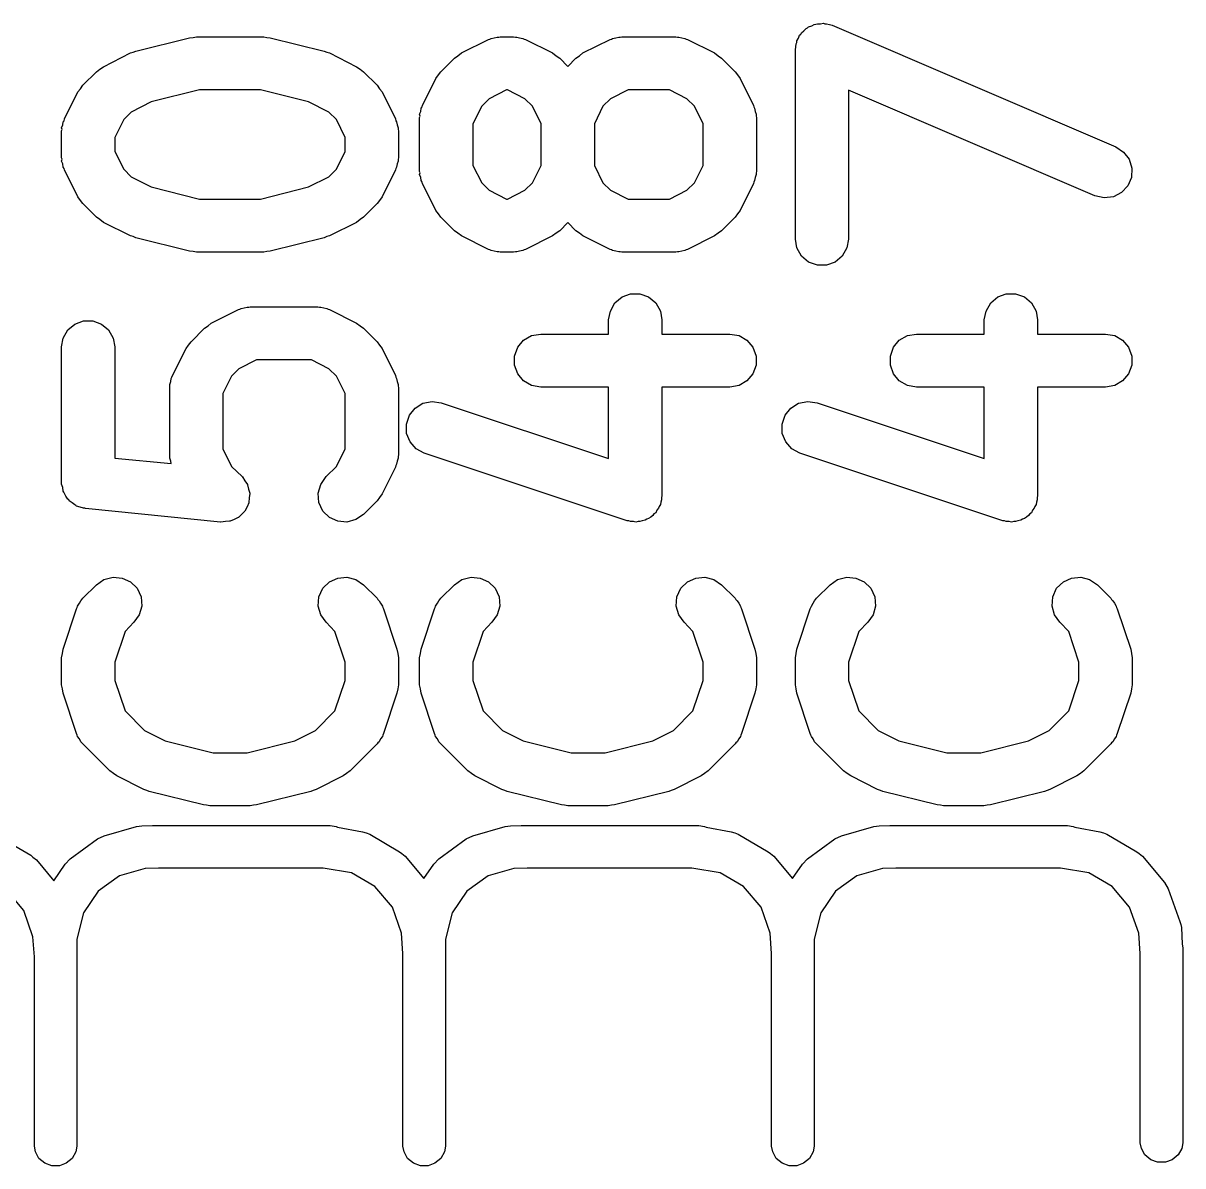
# Model space of a CAD drawing. Extents: x 553.3 to 630.8, y 408.7 to 458.1.
# Drawn here: x 613.629 to 616.9, y 428.04 to 431.263 of the extents above; entities that cross this region are included whole.
import ezdxf

# ---------------------------------------------------------------- set-up
doc = ezdxf.new("R2010")
doc.units = 0
doc.header["$MEASUREMENT"] = 0
doc.layers.add('BLACK', color=7, linetype='CONTINUOUS')

msp = doc.modelspace()

# ---------------------------------------------------------------- linework, layer by layer
at = {"layer": 'BLACK', "linetype": 'CONTINUOUS'}
for p, q in [((615.837, 431.248), (615.841, 431.25)), ((615.841, 431.25), (615.844, 431.253)), ((615.844, 431.253), (615.853, 431.256)), ((615.853, 431.256), (615.86, 431.259)), ((615.86, 431.259), (615.865, 431.26)), ((615.865, 431.26), (615.869, 431.261)), ((615.869, 431.261), (615.878, 431.261)), ((615.878, 431.261), (615.886, 431.263)), ((615.886, 431.263), (615.89, 431.261)), ((615.89, 431.261), (615.895, 431.261)), ((615.895, 431.261), (615.903, 431.259)), ((615.903, 431.259), (615.911, 431.257)), ((615.911, 431.257), (616.711, 430.914)), ((613.946, 431.184), (614.098, 431.222)), ((614.098, 431.222), (614.108, 431.223)), ((614.108, 431.223), (614.117, 431.225)), ((614.117, 431.225), (614.307, 431.225)), ((614.307, 431.225), (614.316, 431.223)), ((614.316, 431.223), (614.325, 431.222)), ((614.325, 431.222), (614.478, 431.184)), ((614.865, 431.179), (614.941, 431.217)), ((614.941, 431.217), (614.945, 431.218)), ((614.945, 431.218), (614.949, 431.22)), ((614.949, 431.22), (614.957, 431.222)), ((614.957, 431.222), (614.966, 431.224)), ((614.966, 431.224), (614.97, 431.224)), ((614.97, 431.224), (614.974, 431.225)), ((614.974, 431.225), (615.012, 431.225)), ((615.012, 431.225), (615.017, 431.224)), ((615.017, 431.224), (615.021, 431.224)), ((615.021, 431.224), (615.029, 431.222)), ((615.029, 431.222), (615.038, 431.22)), ((615.038, 431.22), (615.042, 431.218)), ((615.042, 431.218), (615.046, 431.217)), ((615.046, 431.217), (615.122, 431.179)), ((615.207, 431.179), (615.284, 431.217)), ((615.284, 431.217), (615.288, 431.218)), ((615.288, 431.218), (615.291, 431.22)), ((615.291, 431.22), (615.3, 431.222)), ((615.3, 431.222), (615.309, 431.224)), ((615.309, 431.224), (615.313, 431.224)), ((615.313, 431.224), (615.317, 431.225)), ((615.317, 431.225), (615.47, 431.225)), ((615.47, 431.225), (615.474, 431.224)), ((615.474, 431.224), (615.478, 431.224)), ((615.478, 431.224), (615.487, 431.222)), ((615.487, 431.222), (615.495, 431.22)), ((615.495, 431.22), (615.499, 431.218)), ((615.499, 431.218), (615.503, 431.217)), ((615.503, 431.217), (615.579, 431.179)), ((615.811, 431.213), (615.816, 431.221)), ((615.816, 431.221), (615.819, 431.229)), ((615.819, 431.229), (615.822, 431.232)), ((615.822, 431.232), (615.824, 431.236)), ((615.824, 431.236), (615.831, 431.241)), ((615.831, 431.241), (615.837, 431.248)), ((613.939, 431.181), (613.946, 431.184)), ((614.478, 431.184), (614.485, 431.181)), ((615.807, 431.188), (615.808, 431.196)), ((615.807, 430.654), (615.807, 431.188)), ((615.808, 431.196), (615.809, 431.205)), ((615.809, 431.205), (615.811, 431.209)), ((615.811, 431.209), (615.811, 431.213)), ((613.855, 431.14), (613.931, 431.179)), ((613.931, 431.179), (613.939, 431.181)), ((614.485, 431.181), (614.493, 431.179)), ((614.493, 431.179), (614.569, 431.14)), ((614.807, 431.126), (614.845, 431.164)), ((614.845, 431.164), (614.855, 431.171)), ((614.855, 431.171), (614.865, 431.179)), ((615.122, 431.179), (615.132, 431.171)), ((615.132, 431.171), (615.142, 431.164)), ((615.142, 431.164), (615.165, 431.141)), ((615.165, 431.141), (615.188, 431.164)), ((615.188, 431.164), (615.198, 431.171)), ((615.198, 431.171), (615.207, 431.179)), ((615.579, 431.179), (615.589, 431.171)), ((615.589, 431.171), (615.599, 431.164)), ((615.599, 431.164), (615.637, 431.126)), ((613.797, 431.088), (613.835, 431.126)), ((613.835, 431.126), (613.845, 431.133)), ((613.845, 431.133), (613.855, 431.14)), ((614.569, 431.14), (614.579, 431.133)), ((614.579, 431.133), (614.589, 431.126)), ((614.589, 431.126), (614.627, 431.088)), ((614.8, 431.117), (614.807, 431.126)), ((615.637, 431.126), (615.644, 431.117)), ((613.79, 431.078), (613.797, 431.088)), ((614.627, 431.088), (614.634, 431.078)), ((614.755, 431.031), (614.793, 431.107)), ((614.793, 431.107), (614.8, 431.117)), ((615.644, 431.117), (615.651, 431.107)), ((615.651, 431.107), (615.689, 431.031)), ((613.745, 430.993), (613.783, 431.069)), ((613.783, 431.069), (613.79, 431.078)), ((614.126, 431.075), (613.99, 431.041)), ((614.298, 431.075), (614.126, 431.075)), ((614.433, 431.041), (614.298, 431.075)), ((614.634, 431.078), (614.641, 431.069)), ((614.641, 431.069), (614.679, 430.993)), ((614.992, 431.075), (614.943, 431.05)), ((614.995, 431.075), (614.992, 431.075)), ((615.044, 431.05), (614.995, 431.075)), ((615.335, 431.075), (615.285, 431.05)), ((615.452, 431.075), (615.335, 431.075)), ((615.501, 431.05), (615.452, 431.075)), ((616.652, 430.776), (615.957, 431.074)), ((615.957, 431.074), (615.957, 430.654)), ((613.99, 431.041), (613.933, 431.012)), ((614.491, 431.012), (614.433, 431.041)), ((614.75, 431.014), (614.751, 431.023)), ((614.751, 431.023), (614.754, 431.027)), ((614.754, 431.027), (614.755, 431.031)), ((614.922, 431.029), (614.897, 430.979)), ((614.943, 431.05), (614.922, 431.029)), ((615.065, 431.029), (615.044, 431.05)), ((615.09, 430.979), (615.065, 431.029)), ((615.264, 431.029), (615.24, 430.979)), ((615.285, 431.05), (615.264, 431.029)), ((615.522, 431.029), (615.501, 431.05)), ((615.547, 430.979), (615.522, 431.029)), ((615.689, 431.031), (615.69, 431.027)), ((615.69, 431.027), (615.692, 431.023)), ((615.692, 431.023), (615.694, 431.014)), ((613.741, 430.985), (613.744, 430.988)), ((613.744, 430.988), (613.745, 430.993)), ((613.912, 430.991), (613.887, 430.941)), ((613.933, 431.012), (613.912, 430.991)), ((614.512, 430.991), (614.491, 431.012)), ((614.537, 430.941), (614.512, 430.991)), ((614.679, 430.993), (614.68, 430.988)), ((614.68, 430.988), (614.682, 430.985)), ((614.747, 431.006), (614.75, 431.014)), ((614.748, 431.001), (614.747, 431.006)), ((614.747, 430.997), (614.748, 431.001)), ((614.747, 430.845), (614.747, 430.997)), ((615.694, 431.014), (615.696, 431.006)), ((615.696, 431.006), (615.696, 431.001)), ((615.696, 431.001), (615.697, 430.997)), ((615.697, 430.997), (615.697, 430.845)), ((613.737, 430.968), (613.74, 430.976)), ((613.738, 430.963), (613.737, 430.968)), ((613.737, 430.959), (613.738, 430.963)), ((613.737, 430.883), (613.737, 430.959)), ((613.74, 430.976), (613.741, 430.985)), ((614.682, 430.985), (614.684, 430.976)), ((614.684, 430.976), (614.686, 430.968)), ((614.686, 430.968), (614.686, 430.963)), ((614.686, 430.963), (614.687, 430.959)), ((614.687, 430.959), (614.687, 430.883)), ((614.897, 430.979), (614.897, 430.862)), ((615.09, 430.862), (615.09, 430.979)), ((615.24, 430.979), (615.24, 430.862)), ((615.547, 430.862), (615.547, 430.979)), ((613.887, 430.941), (613.887, 430.901)), ((614.537, 430.901), (614.537, 430.941)), ((613.887, 430.901), (613.912, 430.851)), ((614.512, 430.851), (614.537, 430.901)), ((616.711, 430.914), (616.733, 430.899)), ((616.733, 430.899), (616.749, 430.879)), ((613.738, 430.879), (613.737, 430.883)), ((613.737, 430.874), (613.738, 430.879)), ((613.74, 430.866), (613.737, 430.874)), ((613.741, 430.857), (613.74, 430.866)), ((613.744, 430.853), (613.741, 430.857)), ((614.682, 430.857), (614.68, 430.853)), ((614.684, 430.866), (614.682, 430.857)), ((614.686, 430.874), (614.684, 430.866)), ((614.687, 430.883), (614.686, 430.879)), ((614.686, 430.879), (614.686, 430.874)), ((614.897, 430.862), (614.922, 430.813)), ((615.065, 430.813), (615.09, 430.862)), ((615.24, 430.862), (615.264, 430.813)), ((615.522, 430.813), (615.547, 430.862)), ((616.749, 430.879), (616.756, 430.854)), ((613.745, 430.849), (613.744, 430.853)), ((613.783, 430.773), (613.745, 430.849)), ((613.912, 430.851), (613.933, 430.83)), ((613.933, 430.83), (613.99, 430.801)), ((614.433, 430.801), (614.491, 430.83)), ((614.491, 430.83), (614.512, 430.851)), ((614.679, 430.849), (614.641, 430.773)), ((614.68, 430.853), (614.679, 430.849)), ((614.748, 430.841), (614.747, 430.845)), ((614.747, 430.836), (614.748, 430.841)), ((614.75, 430.828), (614.747, 430.836)), ((614.751, 430.819), (614.75, 430.828)), ((615.694, 430.828), (615.692, 430.819)), ((615.696, 430.836), (615.694, 430.828)), ((615.697, 430.845), (615.696, 430.841)), ((615.696, 430.841), (615.696, 430.836)), ((616.755, 430.828), (616.745, 430.804)), ((616.756, 430.854), (616.755, 430.828)), ((613.99, 430.801), (614.126, 430.767)), ((614.298, 430.767), (614.433, 430.801)), ((614.754, 430.815), (614.751, 430.819)), ((614.755, 430.811), (614.754, 430.815)), ((614.793, 430.735), (614.755, 430.811)), ((614.922, 430.813), (614.943, 430.792)), ((614.943, 430.792), (614.992, 430.767)), ((614.995, 430.767), (615.044, 430.792)), ((615.044, 430.792), (615.065, 430.813)), ((615.264, 430.813), (615.285, 430.792)), ((615.285, 430.792), (615.335, 430.767)), ((615.452, 430.767), (615.501, 430.792)), ((615.501, 430.792), (615.522, 430.813)), ((615.689, 430.811), (615.651, 430.735)), ((615.69, 430.815), (615.689, 430.811)), ((615.692, 430.819), (615.69, 430.815)), ((616.745, 430.804), (616.727, 430.785)), ((613.79, 430.763), (613.783, 430.773)), ((613.797, 430.754), (613.79, 430.763)), ((614.126, 430.767), (614.298, 430.767)), ((614.634, 430.763), (614.627, 430.754)), ((614.641, 430.773), (614.634, 430.763)), ((614.992, 430.767), (614.995, 430.767)), ((615.335, 430.767), (615.452, 430.767)), ((616.678, 430.77), (616.652, 430.776)), ((616.704, 430.773), (616.678, 430.77)), ((616.727, 430.785), (616.704, 430.773)), ((613.835, 430.716), (613.797, 430.754)), ((614.627, 430.754), (614.589, 430.716)), ((614.8, 430.725), (614.793, 430.735)), ((615.651, 430.735), (615.644, 430.725)), ((613.845, 430.709), (613.835, 430.716)), ((613.855, 430.701), (613.845, 430.709)), ((613.931, 430.663), (613.855, 430.701)), ((614.569, 430.701), (614.493, 430.663)), ((614.579, 430.709), (614.569, 430.701)), ((614.589, 430.716), (614.579, 430.709)), ((614.807, 430.716), (614.8, 430.725)), ((614.845, 430.677), (614.807, 430.716)), ((615.165, 430.701), (615.142, 430.677)), ((615.188, 430.677), (615.165, 430.701)), ((615.637, 430.716), (615.599, 430.677)), ((615.644, 430.725), (615.637, 430.716)), ((613.939, 430.661), (613.931, 430.663)), ((613.946, 430.658), (613.939, 430.661)), ((614.485, 430.661), (614.478, 430.658)), ((614.493, 430.663), (614.485, 430.661)), ((614.855, 430.671), (614.845, 430.677)), ((614.865, 430.663), (614.855, 430.671)), ((614.941, 430.625), (614.865, 430.663)), ((615.122, 430.663), (615.046, 430.625)), ((615.132, 430.671), (615.122, 430.663)), ((615.142, 430.677), (615.132, 430.671)), ((615.198, 430.671), (615.188, 430.677)), ((615.207, 430.663), (615.198, 430.671)), ((615.284, 430.625), (615.207, 430.663)), ((615.579, 430.663), (615.503, 430.625)), ((615.589, 430.671), (615.579, 430.663)), ((615.599, 430.677), (615.589, 430.671)), ((614.098, 430.62), (613.946, 430.658)), ((614.478, 430.658), (614.325, 430.62)), ((615.811, 430.629), (615.807, 430.654)), ((615.824, 430.606), (615.811, 430.629)), ((615.952, 430.629), (615.939, 430.606)), ((615.957, 430.654), (615.952, 430.629)), ((614.108, 430.619), (614.098, 430.62)), ((614.117, 430.617), (614.108, 430.619)), ((614.307, 430.617), (614.117, 430.617)), ((614.316, 430.619), (614.307, 430.617)), ((614.325, 430.62), (614.316, 430.619)), ((614.945, 430.624), (614.941, 430.625)), ((614.949, 430.622), (614.945, 430.624)), ((614.957, 430.62), (614.949, 430.622)), ((614.966, 430.618), (614.957, 430.62)), ((614.97, 430.618), (614.966, 430.618)), ((614.974, 430.617), (614.97, 430.618)), ((615.012, 430.617), (614.974, 430.617)), ((615.017, 430.618), (615.012, 430.617)), ((615.021, 430.618), (615.017, 430.618)), ((615.029, 430.62), (615.021, 430.618)), ((615.038, 430.622), (615.029, 430.62)), ((615.042, 430.624), (615.038, 430.622)), ((615.046, 430.625), (615.042, 430.624)), ((615.288, 430.624), (615.284, 430.625)), ((615.291, 430.622), (615.288, 430.624)), ((615.3, 430.62), (615.291, 430.622)), ((615.309, 430.618), (615.3, 430.62)), ((615.313, 430.618), (615.309, 430.618)), ((615.317, 430.617), (615.313, 430.618)), ((615.47, 430.617), (615.317, 430.617)), ((615.474, 430.618), (615.47, 430.617)), ((615.478, 430.618), (615.474, 430.618)), ((615.487, 430.62), (615.478, 430.618)), ((615.495, 430.622), (615.487, 430.62)), ((615.499, 430.624), (615.495, 430.622)), ((615.503, 430.625), (615.499, 430.624)), ((615.844, 430.589), (615.824, 430.606)), ((615.939, 430.606), (615.919, 430.589)), ((615.869, 430.58), (615.844, 430.589)), ((615.895, 430.58), (615.869, 430.58)), ((615.919, 430.589), (615.895, 430.58)), ((615.318, 430.491), (615.342, 430.5)), ((615.342, 430.5), (615.368, 430.5)), ((615.368, 430.5), (615.393, 430.491)), ((616.378, 430.491), (616.402, 430.5)), ((616.402, 430.5), (616.428, 430.5)), ((616.428, 430.5), (616.453, 430.491)), ((615.285, 430.451), (615.298, 430.474)), ((615.298, 430.474), (615.318, 430.491)), ((615.393, 430.491), (615.413, 430.474)), ((615.413, 430.474), (615.426, 430.451)), ((616.345, 430.451), (616.358, 430.474)), ((616.358, 430.474), (616.378, 430.491)), ((616.453, 430.491), (616.473, 430.474)), ((616.473, 430.474), (616.486, 430.451)), ((614.159, 430.417), (614.236, 430.455)), ((614.236, 430.455), (614.24, 430.456)), ((614.24, 430.456), (614.243, 430.458)), ((614.243, 430.458), (614.252, 430.46)), ((614.252, 430.46), (614.26, 430.462)), ((614.26, 430.462), (614.265, 430.462)), ((614.265, 430.462), (614.269, 430.463)), ((614.269, 430.463), (614.46, 430.463)), ((614.46, 430.463), (614.464, 430.462)), ((614.464, 430.462), (614.468, 430.462)), ((614.468, 430.462), (614.477, 430.46)), ((614.477, 430.46), (614.485, 430.458)), ((614.485, 430.458), (614.489, 430.456)), ((614.489, 430.456), (614.493, 430.455)), ((614.493, 430.455), (614.569, 430.417)), ((615.28, 430.426), (615.285, 430.451)), ((615.426, 430.451), (615.43, 430.426)), ((616.34, 430.426), (616.345, 430.451)), ((616.486, 430.451), (616.49, 430.426)), ((613.754, 430.398), (613.774, 430.414)), ((613.774, 430.414), (613.799, 430.423)), ((613.799, 430.423), (613.825, 430.423)), ((613.825, 430.423), (613.849, 430.414)), ((613.849, 430.414), (613.869, 430.398)), ((614.102, 430.364), (614.14, 430.403)), ((614.14, 430.403), (614.15, 430.409)), ((614.15, 430.409), (614.159, 430.417)), ((614.569, 430.417), (614.579, 430.409)), ((614.579, 430.409), (614.589, 430.403)), ((614.589, 430.403), (614.627, 430.364)), ((615.28, 430.386), (615.28, 430.426)), ((615.43, 430.426), (615.43, 430.386)), ((616.34, 430.386), (616.34, 430.426)), ((616.49, 430.426), (616.49, 430.386)), ((613.737, 430.35), (613.741, 430.375)), ((613.741, 430.375), (613.754, 430.398)), ((613.869, 430.398), (613.882, 430.375)), ((613.882, 430.375), (613.887, 430.35)), ((615.024, 430.349), (615.04, 430.369)), ((615.04, 430.369), (615.063, 430.382)), ((615.063, 430.382), (615.089, 430.386)), ((615.089, 430.386), (615.28, 430.386)), ((615.43, 430.386), (615.622, 430.386)), ((615.622, 430.386), (615.648, 430.382)), ((615.648, 430.382), (615.67, 430.369)), ((615.67, 430.369), (615.687, 430.349)), ((616.084, 430.349), (616.1, 430.369)), ((616.1, 430.369), (616.123, 430.382)), ((616.123, 430.382), (616.149, 430.386)), ((616.149, 430.386), (616.34, 430.386)), ((616.49, 430.386), (616.682, 430.386)), ((616.682, 430.386), (616.708, 430.382)), ((616.708, 430.382), (616.73, 430.369)), ((616.73, 430.369), (616.747, 430.349)), ((613.737, 429.969), (613.737, 430.35)), ((613.887, 430.35), (613.887, 430.036)), ((614.05, 430.269), (614.088, 430.345)), ((614.088, 430.345), (614.095, 430.355)), ((614.095, 430.355), (614.102, 430.364)), ((614.627, 430.364), (614.634, 430.355)), ((614.634, 430.355), (614.641, 430.345)), ((614.641, 430.345), (614.679, 430.269)), ((615.015, 430.324), (615.024, 430.349)), ((615.687, 430.349), (615.696, 430.324)), ((616.075, 430.324), (616.084, 430.349)), ((616.747, 430.349), (616.756, 430.324)), ((614.287, 430.313), (614.237, 430.288)), ((614.442, 430.313), (614.287, 430.313)), ((614.491, 430.288), (614.442, 430.313)), ((615.015, 430.298), (615.015, 430.324)), ((615.696, 430.324), (615.696, 430.298)), ((616.075, 430.298), (616.075, 430.324)), ((616.756, 430.324), (616.756, 430.298)), ((614.048, 430.265), (614.05, 430.269)), ((614.237, 430.288), (614.216, 430.267)), ((614.512, 430.267), (614.491, 430.288)), ((614.679, 430.269), (614.68, 430.265)), ((615.024, 430.274), (615.015, 430.298)), ((615.04, 430.254), (615.024, 430.274)), ((615.687, 430.274), (615.67, 430.254)), ((615.696, 430.298), (615.687, 430.274)), ((616.084, 430.274), (616.075, 430.298)), ((616.1, 430.254), (616.084, 430.274)), ((616.747, 430.274), (616.73, 430.254)), ((616.756, 430.298), (616.747, 430.274)), ((614.042, 430.244), (614.045, 430.252)), ((614.042, 430.239), (614.042, 430.244)), ((614.042, 430.235), (614.042, 430.239)), ((614.042, 430.045), (614.042, 430.235)), ((614.045, 430.252), (614.046, 430.261)), ((614.046, 430.261), (614.048, 430.265)), ((614.216, 430.267), (614.192, 430.218)), ((614.537, 430.218), (614.512, 430.267)), ((614.68, 430.265), (614.682, 430.261)), ((614.682, 430.261), (614.684, 430.252)), ((614.684, 430.252), (614.686, 430.244)), ((614.686, 430.244), (614.686, 430.239)), ((614.686, 430.239), (614.687, 430.235)), ((614.687, 430.235), (614.687, 430.045)), ((615.063, 430.241), (615.04, 430.254)), ((615.089, 430.236), (615.063, 430.241)), ((615.28, 430.236), (615.089, 430.236)), ((615.28, 430.035), (615.28, 430.236)), ((615.622, 430.236), (615.43, 430.236)), ((615.43, 430.236), (615.43, 429.93)), ((615.648, 430.241), (615.622, 430.236)), ((615.67, 430.254), (615.648, 430.241)), ((616.123, 430.241), (616.1, 430.254)), ((616.149, 430.236), (616.123, 430.241)), ((616.34, 430.236), (616.149, 430.236)), ((616.34, 430.035), (616.34, 430.236)), ((616.682, 430.236), (616.49, 430.236)), ((616.49, 430.236), (616.49, 429.93)), ((616.708, 430.241), (616.682, 430.236)), ((616.73, 430.254), (616.708, 430.241)), ((614.192, 430.218), (614.192, 430.062)), ((614.537, 430.062), (614.537, 430.218)), ((614.718, 430.157), (614.734, 430.177)), ((614.734, 430.177), (614.756, 430.191)), ((614.756, 430.191), (614.782, 430.196)), ((614.782, 430.196), (614.808, 430.192)), ((614.808, 430.192), (615.28, 430.035)), ((615.778, 430.157), (615.794, 430.177)), ((615.794, 430.177), (615.816, 430.191)), ((615.816, 430.191), (615.842, 430.196)), ((615.842, 430.196), (615.868, 430.192)), ((615.868, 430.192), (616.34, 430.035)), ((614.71, 430.132), (614.718, 430.157)), ((615.77, 430.132), (615.778, 430.157)), ((614.71, 430.106), (614.71, 430.132)), ((614.72, 430.082), (614.71, 430.106)), ((615.77, 430.106), (615.77, 430.132)), ((615.78, 430.082), (615.77, 430.106)), ((614.737, 430.062), (614.72, 430.082)), ((615.797, 430.062), (615.78, 430.082)), ((614.042, 430.041), (614.042, 430.045)), ((614.042, 430.036), (614.042, 430.041)), ((614.192, 430.062), (614.216, 430.013)), ((614.512, 430.013), (614.537, 430.062)), ((614.687, 430.045), (614.686, 430.041)), ((614.686, 430.041), (614.686, 430.036)), ((614.76, 430.05), (614.737, 430.062)), ((615.332, 429.859), (614.76, 430.05)), ((615.82, 430.05), (615.797, 430.062)), ((616.392, 429.859), (615.82, 430.05)), ((613.887, 430.036), (614.046, 430.021)), ((614.045, 430.028), (614.042, 430.036)), ((614.046, 430.021), (614.045, 430.028)), ((614.216, 430.013), (614.246, 429.984)), ((614.483, 429.984), (614.512, 430.013)), ((614.679, 430.011), (614.641, 429.935)), ((614.68, 430.015), (614.679, 430.011)), ((614.682, 430.019), (614.68, 430.015)), ((614.684, 430.028), (614.682, 430.019)), ((614.686, 430.036), (614.684, 430.028)), ((614.246, 429.984), (614.246, 429.983)), ((614.246, 429.983), (614.247, 429.983)), ((614.247, 429.983), (614.254, 429.972)), ((614.468, 429.962), (614.483, 429.984)), ((613.737, 429.966), (613.737, 429.969)), ((613.737, 429.963), (613.737, 429.966)), ((613.74, 429.953), (613.737, 429.963)), ((613.741, 429.943), (613.74, 429.953)), ((613.743, 429.94), (613.741, 429.943)), ((614.254, 429.972), (614.261, 429.962)), ((614.261, 429.962), (614.261, 429.962)), ((614.261, 429.962), (614.261, 429.961)), ((614.261, 429.961), (614.264, 429.949)), ((614.264, 429.949), (614.268, 429.937)), ((614.461, 429.937), (614.468, 429.962)), ((613.744, 429.938), (613.743, 429.94)), ((613.749, 429.929), (613.744, 429.938)), ((613.754, 429.92), (613.749, 429.929)), ((613.757, 429.919), (613.754, 429.92)), ((613.758, 429.916), (613.757, 429.919)), ((613.767, 429.91), (613.758, 429.916)), ((613.774, 429.904), (613.767, 429.91)), ((614.265, 429.91), (614.26, 429.899)), ((614.266, 429.924), (614.265, 429.911)), ((614.265, 429.911), (614.265, 429.911)), ((614.265, 429.911), (614.265, 429.91)), ((614.268, 429.936), (614.266, 429.924)), ((614.268, 429.937), (614.268, 429.937)), ((614.268, 429.937), (614.268, 429.936)), ((614.463, 429.911), (614.461, 429.937)), ((614.474, 429.887), (614.463, 429.911)), ((614.627, 429.916), (614.589, 429.877)), ((614.634, 429.925), (614.627, 429.916)), ((614.641, 429.935), (614.634, 429.925)), ((615.427, 429.912), (615.426, 429.905)), ((615.429, 429.919), (615.427, 429.912)), ((615.43, 429.93), (615.429, 429.925)), ((615.429, 429.925), (615.429, 429.919)), ((616.487, 429.912), (616.486, 429.905)), ((616.489, 429.919), (616.487, 429.912)), ((616.49, 429.93), (616.489, 429.925)), ((616.489, 429.925), (616.489, 429.919)), ((613.777, 429.903), (613.774, 429.904)), ((613.779, 429.901), (613.777, 429.903)), ((613.789, 429.898), (613.779, 429.901)), ((613.799, 429.895), (613.789, 429.898)), ((613.802, 429.895), (613.799, 429.895)), ((613.804, 429.894), (613.802, 429.895)), ((614.185, 429.856), (613.804, 429.894)), ((614.245, 429.878), (614.236, 429.869)), ((614.254, 429.887), (614.245, 429.878)), ((614.26, 429.899), (614.254, 429.887)), ((614.254, 429.887), (614.254, 429.887)), ((614.254, 429.887), (614.254, 429.887)), ((614.493, 429.869), (614.474, 429.887)), ((614.589, 429.877), (614.567, 429.863)), ((615.408, 429.879), (615.405, 429.874)), ((615.413, 429.882), (615.408, 429.879)), ((615.416, 429.889), (615.413, 429.882)), ((615.421, 429.895), (615.416, 429.889)), ((615.423, 429.9), (615.421, 429.895)), ((615.426, 429.905), (615.423, 429.9)), ((616.468, 429.879), (616.465, 429.874)), ((616.473, 429.882), (616.468, 429.879)), ((616.476, 429.889), (616.473, 429.882)), ((616.481, 429.895), (616.476, 429.889)), ((616.483, 429.9), (616.481, 429.895)), ((616.486, 429.905), (616.483, 429.9)), ((614.186, 429.856), (614.185, 429.856)), ((614.199, 429.857), (614.186, 429.856)), ((614.186, 429.856), (614.186, 429.856)), ((614.211, 429.858), (614.199, 429.857)), ((614.212, 429.858), (614.211, 429.858)), ((614.224, 429.863), (614.212, 429.858)), ((614.212, 429.858), (614.212, 429.858)), ((614.235, 429.869), (614.224, 429.863)), ((614.236, 429.869), (614.235, 429.869)), ((614.235, 429.869), (614.235, 429.869)), ((614.516, 429.858), (614.493, 429.869)), ((614.542, 429.856), (614.516, 429.858)), ((614.567, 429.863), (614.542, 429.856)), ((615.337, 429.859), (615.332, 429.859)), ((615.342, 429.857), (615.337, 429.859)), ((615.35, 429.857), (615.342, 429.857)), ((615.357, 429.856), (615.35, 429.857)), ((615.363, 429.857), (615.357, 429.856)), ((615.368, 429.857), (615.363, 429.857)), ((615.375, 429.859), (615.368, 429.857)), ((615.383, 429.861), (615.375, 429.859)), ((615.388, 429.864), (615.383, 429.861)), ((615.393, 429.866), (615.388, 429.864)), ((615.399, 429.87), (615.393, 429.866)), ((615.405, 429.874), (615.399, 429.87)), ((616.397, 429.859), (616.392, 429.859)), ((616.402, 429.857), (616.397, 429.859)), ((616.41, 429.857), (616.402, 429.857)), ((616.417, 429.856), (616.41, 429.857)), ((616.423, 429.857), (616.417, 429.856)), ((616.428, 429.857), (616.423, 429.857)), ((616.435, 429.859), (616.428, 429.857)), ((616.443, 429.861), (616.435, 429.859)), ((616.448, 429.864), (616.443, 429.861)), ((616.453, 429.866), (616.448, 429.864)), ((616.459, 429.87), (616.453, 429.866)), ((616.465, 429.874), (616.459, 429.87)), ((613.797, 429.641), (613.835, 429.679)), ((613.835, 429.679), (613.856, 429.694)), ((613.856, 429.694), (613.882, 429.7)), ((613.882, 429.7), (613.908, 429.698)), ((613.908, 429.698), (613.931, 429.687)), ((613.931, 429.687), (613.95, 429.669)), ((614.474, 429.669), (614.493, 429.687)), ((614.493, 429.687), (614.516, 429.698)), ((614.516, 429.698), (614.542, 429.7)), ((614.542, 429.7), (614.567, 429.694)), ((614.567, 429.694), (614.589, 429.679)), ((614.589, 429.679), (614.627, 429.641)), ((614.807, 429.641), (614.845, 429.679)), ((614.845, 429.679), (614.866, 429.694)), ((614.866, 429.694), (614.892, 429.7)), ((614.892, 429.7), (614.918, 429.698)), ((614.918, 429.698), (614.941, 429.687)), ((614.941, 429.687), (614.96, 429.669)), ((615.484, 429.669), (615.503, 429.687)), ((615.503, 429.687), (615.526, 429.698)), ((615.526, 429.698), (615.552, 429.7)), ((615.552, 429.7), (615.577, 429.694)), ((615.577, 429.694), (615.599, 429.679)), ((615.599, 429.679), (615.637, 429.641)), ((615.867, 429.641), (615.905, 429.679)), ((615.905, 429.679), (615.926, 429.694)), ((615.926, 429.694), (615.952, 429.7)), ((615.952, 429.7), (615.978, 429.698)), ((615.978, 429.698), (616.001, 429.687)), ((616.001, 429.687), (616.02, 429.669)), ((616.544, 429.669), (616.563, 429.687)), ((616.563, 429.687), (616.586, 429.698)), ((616.586, 429.698), (616.612, 429.7)), ((616.612, 429.7), (616.637, 429.694)), ((616.637, 429.694), (616.659, 429.679)), ((616.659, 429.679), (616.697, 429.641)), ((613.95, 429.669), (613.961, 429.645)), ((614.463, 429.645), (614.474, 429.669)), ((614.96, 429.669), (614.971, 429.645)), ((615.473, 429.645), (615.484, 429.669)), ((616.02, 429.669), (616.031, 429.645)), ((616.533, 429.645), (616.544, 429.669)), ((613.779, 429.611), (613.781, 429.615)), ((613.781, 429.615), (613.782, 429.619)), ((613.782, 429.619), (613.787, 429.627)), ((613.787, 429.627), (613.791, 429.634)), ((613.791, 429.634), (613.794, 429.637)), ((613.794, 429.637), (613.797, 429.641)), ((613.963, 429.619), (613.956, 429.594)), ((613.961, 429.645), (613.963, 429.619)), ((614.461, 429.619), (614.463, 429.645)), ((614.468, 429.594), (614.461, 429.619)), ((614.627, 429.641), (614.629, 429.637)), ((614.629, 429.637), (614.633, 429.634)), ((614.633, 429.634), (614.637, 429.627)), ((614.637, 429.627), (614.642, 429.619)), ((614.642, 429.619), (614.643, 429.615)), ((614.643, 429.615), (614.645, 429.611)), ((614.789, 429.611), (614.791, 429.615)), ((614.791, 429.615), (614.792, 429.619)), ((614.792, 429.619), (614.797, 429.627)), ((614.797, 429.627), (614.801, 429.634)), ((614.801, 429.634), (614.804, 429.637)), ((614.804, 429.637), (614.807, 429.641)), ((614.973, 429.619), (614.966, 429.594)), ((614.971, 429.645), (614.973, 429.619)), ((615.471, 429.619), (615.473, 429.645)), ((615.478, 429.594), (615.471, 429.619)), ((615.637, 429.641), (615.639, 429.637)), ((615.639, 429.637), (615.643, 429.634)), ((615.643, 429.634), (615.647, 429.627)), ((615.647, 429.627), (615.652, 429.619)), ((615.652, 429.619), (615.653, 429.615)), ((615.653, 429.615), (615.655, 429.611)), ((615.849, 429.611), (615.851, 429.615)), ((615.851, 429.615), (615.852, 429.619)), ((615.852, 429.619), (615.857, 429.627)), ((615.857, 429.627), (615.861, 429.634)), ((615.861, 429.634), (615.864, 429.637)), ((615.864, 429.637), (615.867, 429.641)), ((616.033, 429.619), (616.026, 429.594)), ((616.031, 429.645), (616.033, 429.619)), ((616.531, 429.619), (616.533, 429.645)), ((616.538, 429.594), (616.531, 429.619)), ((616.697, 429.641), (616.699, 429.637)), ((616.699, 429.637), (616.703, 429.634)), ((616.703, 429.634), (616.707, 429.627)), ((616.707, 429.627), (616.712, 429.619)), ((616.712, 429.619), (616.713, 429.615)), ((616.713, 429.615), (616.715, 429.611)), ((613.741, 429.497), (613.779, 429.611)), ((613.956, 429.594), (613.941, 429.573)), ((614.483, 429.573), (614.468, 429.594)), ((614.645, 429.611), (614.683, 429.497)), ((614.751, 429.497), (614.789, 429.611)), ((614.966, 429.594), (614.951, 429.573)), ((615.493, 429.573), (615.478, 429.594)), ((615.655, 429.611), (615.693, 429.497)), ((615.811, 429.497), (615.849, 429.611)), ((616.026, 429.594), (616.011, 429.573)), ((616.553, 429.573), (616.538, 429.594)), ((616.715, 429.611), (616.753, 429.497)), ((613.941, 429.573), (613.916, 429.547)), ((614.508, 429.547), (614.483, 429.573)), ((614.951, 429.573), (614.926, 429.547)), ((615.518, 429.547), (615.493, 429.573)), ((616.011, 429.573), (615.986, 429.547)), ((616.578, 429.547), (616.553, 429.573)), ((613.916, 429.547), (613.887, 429.461)), ((614.537, 429.461), (614.508, 429.547)), ((614.926, 429.547), (614.897, 429.461)), ((615.547, 429.461), (615.518, 429.547)), ((615.986, 429.547), (615.957, 429.461)), ((616.607, 429.461), (616.578, 429.547)), ((613.737, 429.473), (613.739, 429.485)), ((613.739, 429.485), (613.741, 429.497)), ((614.683, 429.497), (614.685, 429.485)), ((614.685, 429.485), (614.687, 429.473)), ((614.747, 429.473), (614.749, 429.485)), ((614.749, 429.485), (614.751, 429.497)), ((615.693, 429.497), (615.695, 429.485)), ((615.695, 429.485), (615.697, 429.473)), ((615.807, 429.473), (615.809, 429.485)), ((615.809, 429.485), (615.811, 429.497)), ((616.753, 429.497), (616.755, 429.485)), ((616.755, 429.485), (616.757, 429.473)), ((613.737, 429.397), (613.737, 429.473)), ((613.887, 429.461), (613.887, 429.409)), ((614.537, 429.409), (614.537, 429.461)), ((614.687, 429.473), (614.687, 429.397)), ((614.747, 429.397), (614.747, 429.473)), ((614.897, 429.461), (614.897, 429.409)), ((615.547, 429.409), (615.547, 429.461)), ((615.697, 429.473), (615.697, 429.397)), ((615.807, 429.397), (615.807, 429.473)), ((615.957, 429.461), (615.957, 429.409)), ((616.607, 429.409), (616.607, 429.461)), ((616.757, 429.473), (616.757, 429.397)), ((613.739, 429.385), (613.737, 429.397)), ((613.741, 429.373), (613.739, 429.385)), ((613.887, 429.409), (613.916, 429.323)), ((614.508, 429.323), (614.537, 429.409)), ((614.685, 429.385), (614.683, 429.373)), ((614.687, 429.397), (614.685, 429.385)), ((614.749, 429.385), (614.747, 429.397)), ((614.751, 429.373), (614.749, 429.385)), ((614.897, 429.409), (614.926, 429.323)), ((615.518, 429.323), (615.547, 429.409)), ((615.695, 429.385), (615.693, 429.373)), ((615.697, 429.397), (615.695, 429.385)), ((615.809, 429.385), (615.807, 429.397)), ((615.811, 429.373), (615.809, 429.385)), ((615.957, 429.409), (615.986, 429.323)), ((616.578, 429.323), (616.607, 429.409)), ((616.755, 429.385), (616.753, 429.373)), ((616.757, 429.397), (616.755, 429.385)), ((613.779, 429.259), (613.741, 429.373)), ((614.683, 429.373), (614.645, 429.259)), ((614.789, 429.259), (614.751, 429.373)), ((615.693, 429.373), (615.655, 429.259)), ((615.849, 429.259), (615.811, 429.373)), ((616.753, 429.373), (616.715, 429.259)), ((613.916, 429.323), (613.971, 429.268)), ((614.453, 429.268), (614.508, 429.323)), ((614.926, 429.323), (614.981, 429.268)), ((615.463, 429.268), (615.518, 429.323)), ((615.986, 429.323), (616.041, 429.268)), ((616.523, 429.268), (616.578, 429.323)), ((613.781, 429.255), (613.779, 429.259)), ((613.782, 429.251), (613.781, 429.255)), ((613.971, 429.268), (614.029, 429.239)), ((614.395, 429.239), (614.453, 429.268)), ((614.643, 429.255), (614.642, 429.251)), ((614.645, 429.259), (614.643, 429.255)), ((614.791, 429.255), (614.789, 429.259)), ((614.792, 429.251), (614.791, 429.255)), ((614.981, 429.268), (615.039, 429.239)), ((615.405, 429.239), (615.463, 429.268)), ((615.653, 429.255), (615.652, 429.251)), ((615.655, 429.259), (615.653, 429.255)), ((615.851, 429.255), (615.849, 429.259)), ((615.852, 429.251), (615.851, 429.255)), ((616.041, 429.268), (616.099, 429.239)), ((616.465, 429.239), (616.523, 429.268)), ((616.713, 429.255), (616.712, 429.251)), ((616.715, 429.259), (616.713, 429.255)), ((613.787, 429.244), (613.782, 429.251)), ((613.791, 429.236), (613.787, 429.244)), ((613.794, 429.233), (613.791, 429.236)), ((613.797, 429.23), (613.794, 429.233)), ((613.873, 429.154), (613.797, 429.23)), ((614.029, 429.239), (614.164, 429.205)), ((614.26, 429.205), (614.395, 429.239)), ((614.627, 429.23), (614.551, 429.154)), ((614.629, 429.233), (614.627, 429.23)), ((614.633, 429.236), (614.629, 429.233)), ((614.637, 429.244), (614.633, 429.236)), ((614.642, 429.251), (614.637, 429.244)), ((614.797, 429.244), (614.792, 429.251)), ((614.801, 429.236), (614.797, 429.244)), ((614.804, 429.233), (614.801, 429.236)), ((614.807, 429.23), (614.804, 429.233)), ((614.883, 429.154), (614.807, 429.23)), ((615.039, 429.239), (615.174, 429.205)), ((615.27, 429.205), (615.405, 429.239)), ((615.637, 429.23), (615.561, 429.154)), ((615.639, 429.233), (615.637, 429.23)), ((615.643, 429.236), (615.639, 429.233)), ((615.647, 429.244), (615.643, 429.236)), ((615.652, 429.251), (615.647, 429.244)), ((615.857, 429.244), (615.852, 429.251)), ((615.861, 429.236), (615.857, 429.244)), ((615.864, 429.233), (615.861, 429.236)), ((615.867, 429.23), (615.864, 429.233)), ((615.943, 429.154), (615.867, 429.23)), ((616.099, 429.239), (616.234, 429.205)), ((616.33, 429.205), (616.465, 429.239)), ((616.697, 429.23), (616.621, 429.154)), ((616.699, 429.233), (616.697, 429.23)), ((616.703, 429.236), (616.699, 429.233)), ((616.707, 429.244), (616.703, 429.236)), ((616.712, 429.251), (616.707, 429.244)), ((614.164, 429.205), (614.26, 429.205)), ((615.174, 429.205), (615.27, 429.205)), ((616.234, 429.205), (616.33, 429.205)), ((613.883, 429.147), (613.873, 429.154)), ((613.893, 429.14), (613.883, 429.147)), ((613.969, 429.101), (613.893, 429.14)), ((614.531, 429.14), (614.455, 429.101)), ((614.541, 429.147), (614.531, 429.14)), ((614.551, 429.154), (614.541, 429.147)), ((614.893, 429.147), (614.883, 429.154)), ((614.903, 429.14), (614.893, 429.147)), ((614.979, 429.101), (614.903, 429.14)), ((615.541, 429.14), (615.465, 429.101)), ((615.551, 429.147), (615.541, 429.14)), ((615.561, 429.154), (615.551, 429.147)), ((615.953, 429.147), (615.943, 429.154)), ((615.963, 429.14), (615.953, 429.147)), ((616.039, 429.101), (615.963, 429.14)), ((616.601, 429.14), (616.525, 429.101)), ((616.611, 429.147), (616.601, 429.14)), ((616.621, 429.154), (616.611, 429.147)), ((613.977, 429.099), (613.969, 429.101)), ((613.984, 429.096), (613.977, 429.099)), ((614.137, 429.058), (613.984, 429.096)), ((614.44, 429.096), (614.287, 429.058)), ((614.447, 429.099), (614.44, 429.096)), ((614.455, 429.101), (614.447, 429.099)), ((614.987, 429.099), (614.979, 429.101)), ((614.994, 429.096), (614.987, 429.099)), ((615.147, 429.058), (614.994, 429.096)), ((615.45, 429.096), (615.297, 429.058)), ((615.457, 429.099), (615.45, 429.096)), ((615.465, 429.101), (615.457, 429.099)), ((616.047, 429.099), (616.039, 429.101)), ((616.054, 429.096), (616.047, 429.099)), ((616.207, 429.058), (616.054, 429.096)), ((616.51, 429.096), (616.357, 429.058)), ((616.517, 429.099), (616.51, 429.096)), ((616.525, 429.101), (616.517, 429.099)), ((614.146, 429.057), (614.137, 429.058)), ((614.287, 429.058), (614.278, 429.057)), ((615.156, 429.057), (615.147, 429.058)), ((615.297, 429.058), (615.288, 429.057)), ((616.216, 429.057), (616.207, 429.058)), ((616.357, 429.058), (616.348, 429.057)), ((614.155, 429.055), (614.146, 429.057)), ((614.269, 429.055), (614.155, 429.055)), ((614.278, 429.057), (614.269, 429.055)), ((615.165, 429.055), (615.156, 429.057)), ((615.279, 429.055), (615.165, 429.055)), ((615.288, 429.057), (615.279, 429.055)), ((616.225, 429.055), (616.216, 429.057)), ((616.339, 429.055), (616.225, 429.055)), ((616.348, 429.057), (616.339, 429.055)), ((613.857, 428.971), (613.948, 428.997)), ((613.948, 428.997), (613.956, 428.998)), ((613.956, 428.998), (613.963, 428.999)), ((613.963, 428.999), (613.993, 429)), ((613.993, 429), (613.995, 429)), ((613.995, 429), (614.495, 429)), ((614.495, 429), (614.511, 428.997)), ((614.511, 428.997), (614.515, 428.995)), ((614.515, 428.995), (614.586, 428.982)), ((614.897, 428.971), (614.988, 428.997)), ((614.988, 428.997), (614.996, 428.998)), ((614.996, 428.998), (615.003, 428.999)), ((615.003, 428.999), (615.033, 429)), ((615.033, 429), (615.035, 429)), ((615.035, 429), (615.535, 429)), ((615.535, 429), (615.551, 428.997)), ((615.551, 428.997), (615.555, 428.995)), ((615.555, 428.995), (615.626, 428.982)), ((615.937, 428.971), (616.028, 428.997)), ((616.028, 428.997), (616.036, 428.998)), ((616.036, 428.998), (616.043, 428.999)), ((616.043, 428.999), (616.073, 429)), ((616.073, 429), (616.075, 429)), ((616.075, 429), (616.575, 429)), ((616.575, 429), (616.591, 428.997)), ((616.591, 428.997), (616.595, 428.995)), ((616.595, 428.995), (616.666, 428.982)), ((613.566, 428.965), (613.65, 428.916)), ((613.761, 428.906), (613.838, 428.962)), ((613.838, 428.962), (613.857, 428.971)), ((613.838, 428.962), (613.838, 428.962)), ((614.586, 428.982), (614.586, 428.982)), ((614.586, 428.982), (614.596, 428.979)), ((614.596, 428.979), (614.606, 428.975)), ((614.606, 428.975), (614.606, 428.975)), ((614.606, 428.975), (614.69, 428.926)), ((614.801, 428.906), (614.878, 428.962)), ((614.878, 428.962), (614.897, 428.971)), ((614.878, 428.962), (614.878, 428.962)), ((615.626, 428.982), (615.626, 428.982)), ((615.626, 428.982), (615.636, 428.979)), ((615.636, 428.979), (615.646, 428.975)), ((615.646, 428.975), (615.646, 428.975)), ((615.646, 428.975), (615.73, 428.926)), ((615.841, 428.906), (615.918, 428.962)), ((615.918, 428.962), (615.937, 428.971)), ((615.918, 428.962), (615.918, 428.962)), ((616.666, 428.982), (616.666, 428.982)), ((616.666, 428.982), (616.676, 428.979)), ((616.676, 428.979), (616.686, 428.975)), ((616.686, 428.975), (616.686, 428.975)), ((616.686, 428.975), (616.77, 428.926)), ((613.65, 428.916), (613.65, 428.916)), ((613.65, 428.916), (613.656, 428.911)), ((613.656, 428.911), (613.666, 428.903)), ((613.666, 428.903), (613.666, 428.903)), ((613.666, 428.903), (613.715, 428.844)), ((613.747, 428.891), (613.761, 428.906)), ((613.761, 428.906), (613.761, 428.906)), ((614.69, 428.926), (614.69, 428.926)), ((614.69, 428.926), (614.697, 428.921)), ((614.697, 428.921), (614.706, 428.913)), ((614.706, 428.913), (614.706, 428.913)), ((614.706, 428.913), (614.759, 428.85)), ((614.787, 428.891), (614.801, 428.906)), ((614.801, 428.906), (614.801, 428.906)), ((615.73, 428.926), (615.73, 428.926)), ((615.73, 428.926), (615.737, 428.921)), ((615.737, 428.921), (615.746, 428.913)), ((615.746, 428.913), (615.746, 428.913)), ((615.746, 428.913), (615.799, 428.85)), ((615.827, 428.891), (615.841, 428.906)), ((615.841, 428.906), (615.841, 428.906)), ((616.77, 428.926), (616.77, 428.926)), ((616.77, 428.926), (616.777, 428.921)), ((616.777, 428.921), (616.786, 428.913)), ((616.786, 428.913), (616.786, 428.913)), ((616.786, 428.913), (616.848, 428.839)), ((613.715, 428.844), (613.747, 428.891)), ((613.973, 428.879), (613.9, 428.858)), ((614.01, 428.88), (613.973, 428.879)), ((614.475, 428.88), (614.01, 428.88)), ((614.555, 428.866), (614.475, 428.88)), ((614.621, 428.828), (614.555, 428.866)), ((614.759, 428.85), (614.787, 428.891)), ((615.013, 428.879), (614.94, 428.858)), ((615.05, 428.88), (615.013, 428.879)), ((615.515, 428.88), (615.05, 428.88)), ((615.595, 428.866), (615.515, 428.88)), ((615.661, 428.828), (615.595, 428.866)), ((615.799, 428.85), (615.827, 428.891)), ((616.053, 428.879), (615.98, 428.858)), ((616.09, 428.88), (616.053, 428.879)), ((616.555, 428.88), (616.09, 428.88)), ((616.635, 428.866), (616.555, 428.88)), ((616.701, 428.828), (616.635, 428.866)), ((613.9, 428.858), (613.84, 428.815)), ((614.94, 428.858), (614.88, 428.815)), ((615.98, 428.858), (615.92, 428.815)), ((616.848, 428.839), (616.859, 428.821)), ((613.63, 428.76), (613.581, 428.818)), ((613.84, 428.815), (613.799, 428.754)), ((614.67, 428.77), (614.621, 428.828)), ((614.88, 428.815), (614.839, 428.754)), ((615.71, 428.77), (615.661, 428.828)), ((615.92, 428.815), (615.879, 428.754)), ((616.75, 428.77), (616.701, 428.828)), ((616.859, 428.821), (616.859, 428.821)), ((616.859, 428.821), (616.892, 428.729)), ((614.696, 428.696), (614.67, 428.77)), ((615.736, 428.696), (615.71, 428.77)), ((616.776, 428.696), (616.75, 428.77)), ((613.656, 428.686), (613.63, 428.76)), ((613.799, 428.754), (613.78, 428.679)), ((614.839, 428.754), (614.82, 428.679)), ((615.879, 428.754), (615.86, 428.679)), ((616.892, 428.729), (616.894, 428.721)), ((616.894, 428.721), (616.896, 428.712)), ((616.896, 428.712), (616.898, 428.665)), ((613.66, 428.629), (613.656, 428.686)), ((613.78, 428.679), (613.78, 428.095)), ((614.7, 428.639), (614.696, 428.696)), ((614.82, 428.679), (614.82, 428.095)), ((615.74, 428.639), (615.736, 428.696)), ((615.86, 428.679), (615.86, 428.095)), ((616.78, 428.639), (616.776, 428.696)), ((616.898, 428.665), (616.9, 428.655)), ((614.7, 428.637), (614.7, 428.639)), ((614.7, 428.095), (614.7, 428.637)), ((615.74, 428.637), (615.74, 428.639)), ((615.74, 428.095), (615.74, 428.637)), ((616.78, 428.637), (616.78, 428.639)), ((616.78, 428.105), (616.78, 428.637)), ((616.9, 428.655), (616.9, 428.105)), ((613.66, 428.627), (613.66, 428.629)), ((613.66, 428.095), (613.66, 428.627)), ((613.663, 428.079), (613.66, 428.095)), ((613.673, 428.061), (613.663, 428.079)), ((613.777, 428.079), (613.767, 428.061)), ((613.78, 428.095), (613.777, 428.079)), ((614.703, 428.079), (614.7, 428.095)), ((614.713, 428.061), (614.703, 428.079)), ((614.817, 428.079), (614.807, 428.061)), ((614.82, 428.095), (614.817, 428.079)), ((615.743, 428.079), (615.74, 428.095)), ((615.753, 428.061), (615.743, 428.079)), ((615.857, 428.079), (615.847, 428.061)), ((615.86, 428.095), (615.857, 428.079)), ((616.783, 428.089), (616.78, 428.105)), ((616.793, 428.071), (616.783, 428.089)), ((616.897, 428.089), (616.887, 428.071)), ((616.9, 428.105), (616.897, 428.089)), ((613.69, 428.047), (613.673, 428.061)), ((613.709, 428.04), (613.69, 428.047)), ((613.75, 428.047), (613.731, 428.04)), ((613.767, 428.061), (613.75, 428.047)), ((614.73, 428.047), (614.713, 428.061)), ((614.749, 428.04), (614.73, 428.047)), ((614.79, 428.047), (614.771, 428.04)), ((614.807, 428.061), (614.79, 428.047)), ((615.77, 428.047), (615.753, 428.061)), ((615.789, 428.04), (615.77, 428.047)), ((615.83, 428.047), (615.811, 428.04)), ((615.847, 428.061), (615.83, 428.047)), ((616.81, 428.057), (616.793, 428.071)), ((616.829, 428.05), (616.81, 428.057)), ((616.851, 428.05), (616.829, 428.05)), ((616.87, 428.057), (616.851, 428.05)), ((616.887, 428.071), (616.87, 428.057)), ((613.731, 428.04), (613.709, 428.04)), ((614.771, 428.04), (614.749, 428.04)), ((615.811, 428.04), (615.789, 428.04))]:
    msp.add_line(p, q, dxfattribs=at)

doc.saveas('drawing.dxf')
